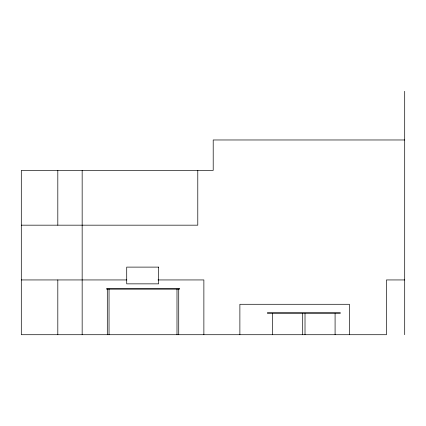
<?xml version="1.0" encoding="UTF-8"?>
<svg xmlns="http://www.w3.org/2000/svg" width="426" height="426" viewBox="0 0 426 426"><rect width="100%" height="100%" fill="white"/><g stroke="black" fill="none" stroke-linecap="round" stroke-linejoin="round"><path stroke-width="0.64" d="M404.7 139.973L213.202 139.973L213.202 170.4L21.3 170.4L21.3 334.714L386.441 334.714L386.441 279.941L404.7 279.941M21.3 225.173L197.786 225.173L197.786 170.4M21.3 279.941L126.804 279.941M157.977 279.941L203.873 279.941L203.873 334.714M267.342 312.391L340.369 312.391M267.342 313.611L340.369 313.611M404.7 91.286L404.7 334.714M349.421 334.714L349.421 304.286L239.881 304.286L239.881 334.714M335.086 313.611L335.086 334.714M305.011 313.611L305.011 334.714M302.7 313.611L302.7 334.714M272.624 313.611L272.624 334.714M178.723 289.073L178.723 334.714M176.987 289.073L176.987 334.714M109.04 289.073L109.04 334.714M107.309 289.073L107.309 334.714M82.159 170.4L82.159 334.714M57.814 170.4L57.814 225.173M57.814 279.941L57.814 334.714M158.605 267.113L126.714 267.113L126.714 283.854L158.605 283.854L158.605 267.113M179.527 288.769L106.5 288.769L106.5 289.073L179.527 289.073L179.527 288.769"/></g></svg>
